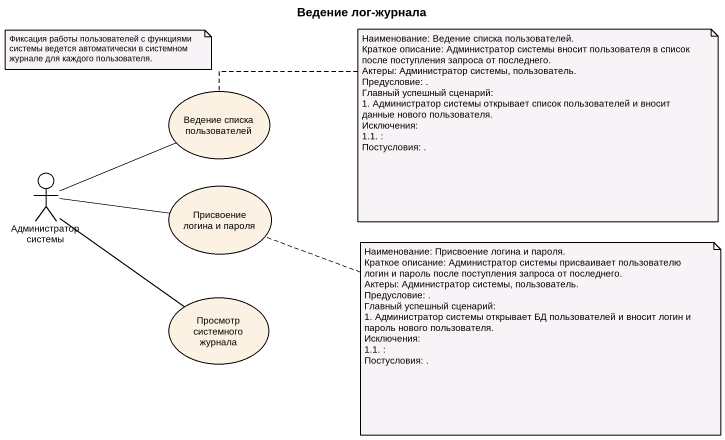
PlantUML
@startuml
title Ведение лог-журнала
usecase "Ведение списка пользователей" as Ведение_списка_пользователей
actor "Администратор системы" as Администратор_системы
usecase "Присвоение логина и пароля" as Присвоение_логина_и_пароля
usecase "Просмотр системного журнала" as Просмотр_системного_журнала
Администратор_системы -right- Ведение_списка_пользователей
Администратор_системы -right- Присвоение_логина_и_пароля
Администратор_системы -- Просмотр_системного_журнала
note as N1
  Фиксация работы пользователей с функциями системы ведется автоматически в системном журнале для каждого пользователя.
end note
note right of Ведение_списка_пользователей
  Наименование: Ведение списка пользователей.
  Краткое описание: Администратор системы вносит пользователя в список после поступления запроса от последнего.
  Актеры: Администратор системы, пользователь.
  Предусловие: .
  Главный успешный сценарий:
  1. Администратор системы открывает список пользователей и вносит данные нового пользователя.
  Исключения:
  1.1. :
  Постусловия: .
end note
note right of Присвоение_логина_и_пароля
  Наименование: Присвоение логина и пароля.
  Краткое описание: Администратор системы присваивает пользователю логин и пароль после поступления запроса от последнего.
  Актеры: Администратор системы, пользователь.
  Предусловие: .
  Главный успешный сценарий:
  1. Администратор системы открывает БД пользователей и вносит логин и пароль нового пользователя.
  Исключения:
  1.1. :
  Постусловия: .
end note
@enduml
